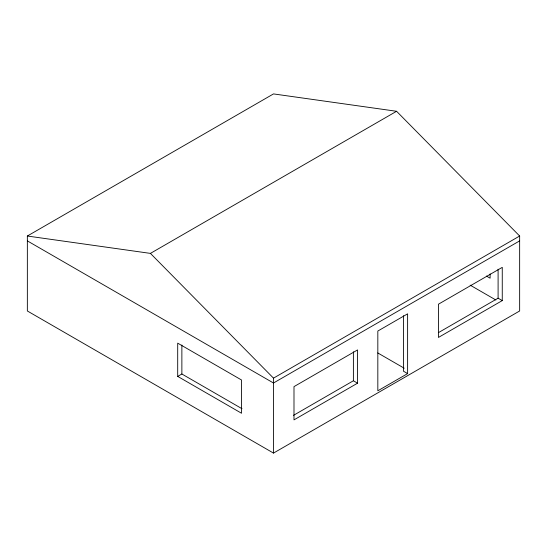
<?xml version="1.0" encoding="UTF-8"?>
<svg xmlns="http://www.w3.org/2000/svg" width="547" height="547" viewBox="0 0 547 547"><rect width="100%" height="100%" fill="white"/><g stroke="black" fill="none" stroke-linecap="round" stroke-linejoin="round"><path stroke-width="0.82" d="M27.35 236.024L273.5 93.913L396.575 111.28L519.65 236.024L519.65 310.976L273.5 453.087L27.35 310.976L27.35 236.024L150.425 253.391L273.5 378.141L273.5 453.087M150.425 253.391L396.575 111.28M177.7 376.398L241.528 413.245L241.528 380.001L177.7 343.154L177.7 376.398L181.871 373.998L242.02 408.725M273.5 378.141L519.65 236.024M519.65 240.885L273.5 383.003L27.35 240.885M293.52 415.337L353.389 380.774L357.56 383.18L357.56 349.93L293.992 386.626L293.992 419.877L357.56 383.18M438.673 332.501L498.098 298.19L502.262 300.597L502.262 267.353L438.441 304.2L438.441 337.444L502.262 300.597M407.618 373.601L377.827 390.797L377.827 331.038L407.618 313.841L407.618 373.601L403.454 371.194L403.454 315.701M486.42 276.057L490.105 278.184L490.105 273.917M470.14 285.144L495.876 300.002M377.779 352.945L404.219 368.206M498.098 269.206L498.098 298.19M353.389 351.789L353.389 380.774M181.871 345.013L181.871 373.998"/></g></svg>
